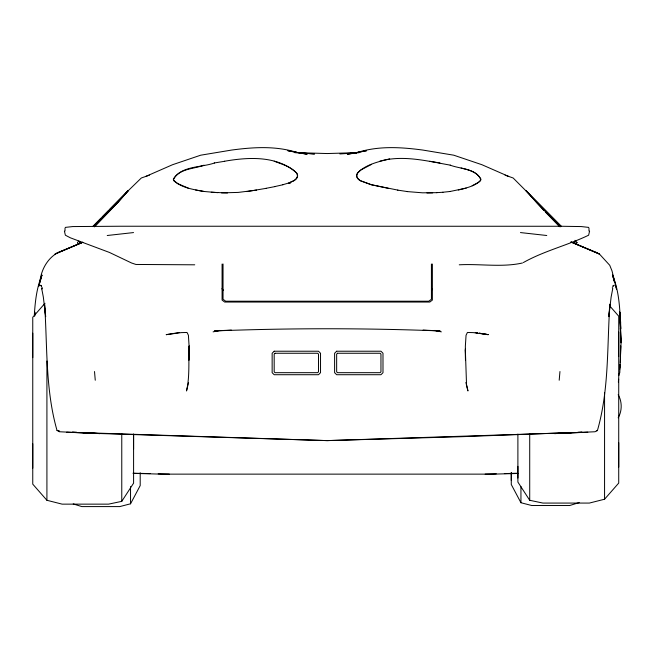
<?xml version="1.0" encoding="UTF-8"?>
<svg xmlns="http://www.w3.org/2000/svg" width="654" height="654" viewBox="0 0 654 654"><rect width="100%" height="100%" fill="white"/><g stroke="black" fill="none" stroke-linecap="round" stroke-linejoin="round"><path stroke-width="0.98" d="M32.757 468.207L32.757 443.747M32.757 357.64L32.757 333.188M133.588 449.159L133.588 434.166L133.588 483.151L121.767 501.356L108.556 504.144L62.114 504.144L46.916 500.285L32.757 484.14L32.757 317.247L44.987 303.301M511.281 480.494L511.281 472.687L511.281 484.524L520.944 502.73L531.735 505.517L569.675 505.517L579.223 502.558M517.894 478.041L517.894 466.335M618.725 467.136L618.725 442.684M618.725 356.569L618.725 332.118M65.008 231.066L65.024 228.083M79.96 242.585L79.984 241.522L79.641 242.994L79.968 242.184M620.384 357.591L620.589 346.448M34.515 316.037L34.744 312.13L34.539 315.163M559.955 371.537L559.195 380.236M34.548 315.081L34.744 312.13M619.698 367.483L619.902 364.515M619.763 372.894L621.047 342.81L619.714 312.13L620.18 319.945M34.335 315.04C35.169 301.486 36.657 287.793 41.913 275.146L39.886 282.258C40.965 270.061 47.333 258.265 58.263 252.379L82.657 242.315L55.018 254.046L82.805 242.242M618.365 382.157L618.659 379.238M619.052 375.339L619.256 373.393M619.649 369.502L620.147 364.638M620.344 362.684L620.703 345.868M589.589 231.083L588.625 235.203C567.37 245.413 544.046 250.907 523.38 262.54M34.752 315.988L35.063 313.985M41.938 288.986L42.199 287.719L41.709 288.586L43.336 297.079L45.657 316.65L44.578 304.167C47.472 346.318 45.249 389.334 57.012 430.406L59.612 431.019M188.581 382.467L186.504 390.969C189.979 376.263 188.344 360.894 189.21 345.901L188.973 360.182L189.096 346.13L188.401 335.257L187.036 332.469L181.232 332.616L166.28 334.644L167.072 334.513M38.709 286.297L41.913 275.146M38.758 286.158L39.6 283.239M596.84 430.88L597.454 430.406C609.217 389.334 606.994 346.318 609.888 304.167L608.809 316.65L611.122 297.079L612.749 288.586L612.267 287.719M612.782 286.902L613.427 285.365L613.109 285.929L614.417 285.16M431.419 290.564L432.376 288.618L431.419 289.951M618.177 417.824C622.199 410.867 622.199 401.646 618.177 394.681M73.207 503.915L81.807 506.588L119.747 506.588L130.538 503.801L140.201 485.595L140.201 472.777M576.199 244.122L577.041 242.577L574.98 240.32M149.382 175.166L141.321 177.994L128.437 190.51L117.663 202.732L94.331 226.889M517.894 434.101L517.894 482.08L529.715 500.285L542.926 503.073L589.368 503.073L604.566 499.223L618.725 483.069L618.725 316.184L609.716 305.909M78.791 241.073L77.417 242.577L78.259 244.122M92.696 226.562L128.209 190.51L118.505 201.751L94.462 226.537M92.925 226.562L100.741 218.632M102.874 216.466L108.556 210.702M109.97 209.255L128.437 190.51M597.454 430.406L595.026 431.754L554.608 433.602L587.774 432.204M472.147 185.761L478.491 182.343L480.388 180.537L480.674 179.171C477.24 171.65 468.321 169.803 461.111 168.029M575.782 243.198L577.041 242.577M213.098 331.856L219.638 330.442L214.349 330.94C289.55 328.03 364.907 328.03 440.109 330.94L423.097 330.074M289.076 182.834L293.646 180.749A75.341 17.004 4.7 0 0 296.434 172.958C290.76 166.451 281.907 164.309 274.198 161.203M371.603 164.334L360.583 170.105L357.795 172.958A75.341 17.004 -4.7 0 0 360.575 180.757L371.415 184.722L388.272 188.344M145.793 176.425L172.566 164.71L200.704 155.194L231.598 150.068C253.531 147.125 275.792 145.736 297.178 152.496L287.866 150.714L307.135 154.254L299.818 152.946L314.582 153.943L298.927 152.905M522.464 262.982C502.174 267.584 480.036 263.66 459.263 264.805M282.814 184.722L289.313 182.834L293.875 180.749A75.341 17.004 4.7 0 0 296.654 172.958C277.231 155.48 248.577 157.017 224.445 161.268M204.04 165.168C193.993 169.067 179.31 168.421 173.563 179.171L173.841 180.537L177.765 183.619L188.262 188.123M458.331 190.044C466.032 187.992 474.714 186.316 480.616 180.537L480.903 179.171C475.098 168.372 460.31 169.026 450.189 165.168M466.196 188.123L450.246 191.45M379.802 161.203C403.011 154.712 427.324 161.097 450.418 165.168M389.67 158.857C378.486 161.742 365.905 164.383 357.566 172.958A75.341 17.004 -4.7 0 0 360.362 180.749L371.186 184.722L397.902 190.118M274.95 186.553L283.051 184.722M214.52 162.977C201.13 167.71 181.632 165.617 173.326 179.171L173.612 180.537C181.738 188 193.551 189.496 203.983 191.45M265.957 188.344L275.179 186.553M266.186 188.344L246.828 191.581M214.291 162.977L224.674 161.268M166.28 334.644L179.155 332.551M107.231 235.505L133.539 232.571M256.556 190.118L238.211 192.415L221.534 192.873M65.326 227.396L72.659 226.57L120.426 226.235L561.5 226.268L581.341 226.57L588.674 227.396M442.725 192.26L450.475 191.45M571.073 432.596L461.397 436.7L327.229 440.608L91.503 433.267L59.432 431.754L57.012 430.406M571.931 432.637L327.229 440.608L82.535 432.637M577.907 432.212L581.896 431.934M339.876 153.943L356.512 152.84M436.537 192.668L442.954 192.26M356.585 152.823L347.323 154.254L366.592 150.714L357.288 152.496C378.674 145.736 400.935 147.125 422.86 150.068L453.753 155.194L481.9 164.71L508.665 176.425M215.607 330.883L231.361 330.074M436.766 192.668L422.598 192.816L407.172 191.581M294.513 152.578L327.229 153.543L359.594 152.578M288.471 183.234L290.507 183.128M351.108 152.995L358.964 152.627M485.154 474.134L496.28 473.823M504.365 473.594L517.51 473.218M518.082 473.463L493.149 474.134L161.317 474.134L133.391 473.382M432.695 192.873L426.931 192.963M194.737 264.805L135.934 264.461L131.536 262.982L109.52 252.477L70.346 237.803L65.375 235.203L64.411 231.083M132.983 473.218L150.093 473.594M227.527 192.963L211.283 192.26M158.186 473.823L169.304 474.134M66.683 432.204L99.858 433.602L83.385 432.596M294.864 152.578L303.358 152.995M217.7 192.668L203.754 191.45L195.669 190.044M72.569 431.934L76.551 432.212M520.461 232.571L546.769 235.505M438.85 330.883L434.82 330.442L441.36 331.856M479.366 333.213L488.186 334.644L473.234 332.616L467.422 332.469L466.057 335.257L465.362 346.13L465.484 360.182L465.321 349.98M397.673 190.118L407.401 191.581M475.303 332.551L477.281 332.87M479.268 333.197L488.186 334.644M475.36 332.559L477.363 332.886M429.792 161.268L439.938 162.977M505.084 175.166L513.145 177.994L561.533 226.562M571.661 242.242L599.44 254.046L609.732 265.279L611.997 270.87L616.55 289.084L615.749 286.297M40.049 285.16L41.349 285.929L41.03 285.365L41.676 286.902M559.538 226.537L545.338 212.035M560.126 226.889L536.795 202.732L526.029 190.51M561.304 226.562L525.791 190.51L543.932 210.563M223.039 289.951L222.082 288.618L223.039 290.564M614.572 282.258L612.553 275.146C619.551 292.076 619.943 310.691 620.711 328.741L620.303 321.899M612.553 275.146L614.686 282.585M465.877 382.467L467.953 390.969L466.539 384.797L465.313 348.917M619.706 315.988L620.638 321.997L620.687 339.9M619.657 318.482L619.861 320.403M95.263 380.236L94.511 371.537M619.714 312.13L621.047 342.81L620.998 340.963M620.319 328.308L620.662 339.361M588.976 228.083L588.992 231.066M604.566 392.678L604.566 499.223M529.715 433.741L529.715 500.285M520.944 486.568L520.944 502.73M432.376 264.053L432.376 300.08L429.825 302.042L224.633 302.042L222.082 300.08L222.082 264.053M431.419 264.003L431.419 299.262L428.771 301.216L225.687 301.216L223.039 299.262L223.039 264.003M130.538 486.617L130.538 503.801M121.767 433.806L121.767 501.356M46.916 360.992L46.916 500.285M274.181 351.223L272.146 353.258L272.146 372.682L274.181 374.717L318.49 374.717L320.525 372.682L320.525 353.258L318.49 351.223L274.181 351.223M275.032 353.258L274.181 354.1L274.181 371.84L275.032 372.682L317.648 372.682L318.49 371.84L318.49 354.1L317.648 353.258L275.032 353.258M336.655 351.223L334.611 353.258L334.611 372.682L336.655 374.717L380.955 374.717L382.991 372.682L382.991 353.258L380.955 351.223L336.655 351.223M337.497 353.258L336.655 354.1L336.655 371.84L337.497 372.682L380.113 372.682L380.955 371.84L380.955 354.1L380.113 353.258L337.497 353.258M574.768 242.593L574.482 241.522L574.768 242.593M596.195 252.379L570.868 241.923L599.44 254.046L596.195 252.379"/></g></svg>
